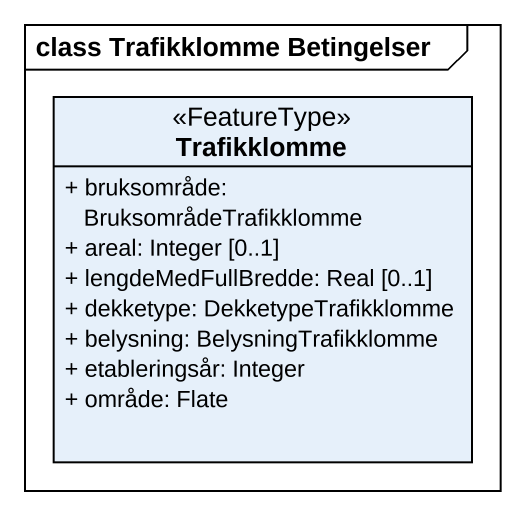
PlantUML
@startuml
mainframe class Trafikklomme Betingelser
hide circle
hide empty members
skinparam classAttributeIconSize 0
class Trafikklomme <<FeatureType>> {
  + bruksområde: BruksområdeTrafikklomme
  + areal: Integer [0..1]
  + lengdeMedFullBredde: Real [0..1]
  + dekketype: DekketypeTrafikklomme
  + belysning: BelysningTrafikklomme
  + etableringsår: Integer
  + område: Flate
}
@enduml
